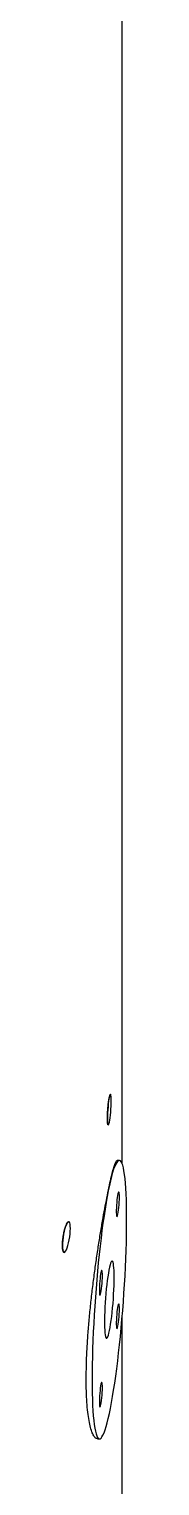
# Model space of a CAD drawing. Header units: millimetres. Extents: x 0 to 594, y 0 to 420.
# Drawn here: x 549.94 to 551.33, y 284 to 315.31 of the extents above; entities that cross this region are included whole.
import ezdxf

# ---------------------------------------------------------------- set-up
doc = ezdxf.new("R2010")
doc.units = ezdxf.units.MM

msp = doc.modelspace()

# ---------------------------------------------------------------- linework, layer by layer
at = {"color": 7, "linetype": 'Continuous', "lineweight": 25}
for p, q in [((551.2301, 290.9248), (551.2301, 344.8106)), ((550.9786, 292.4201), (550.9781, 292.4201)), ((550.93, 291.7552), (550.9306, 291.7552)), ((551.1708, 290.9971), (551.1284, 291.0002)), ((550.0807, 289.6784), (550.0802, 289.6785)), ((549.9788, 289.0196), (549.9793, 289.0195)), ((551.2301, 283.071), (551.2301, 287.6262)), ((550.696, 285.0158), (550.7384, 285.0127))]:
    msp.add_line(p, q, dxfattribs=at)
at = {"color": 7, "linetype": 'Continuous', "lineweight": 25, "flags": 128}
for points in [[(550.9546, 291.8154), (550.9627, 291.8579), (550.9704, 291.9092), (550.9776, 291.9674), (550.9839, 292.0302), (550.989, 292.0952), (550.9928, 292.1599), (550.9952, 292.2218), (550.996, 292.2786), (550.9952, 292.328), (550.9928, 292.3682), (550.989, 292.3976), (550.9839, 292.4151), (550.9776, 292.42), (550.9704, 292.4122), (550.9627, 292.3918), (550.9546, 292.3598)], [(550.9546, 292.3598), (550.9465, 292.3173), (550.9388, 292.266), (550.9316, 292.2079), (550.9253, 292.1451), (550.9202, 292.0801), (550.9163, 292.0154), (550.914, 291.9535), (550.9132, 291.8967), (550.914, 291.8473), (550.9163, 291.8071), (550.9202, 291.7777), (550.9253, 291.7602), (550.9316, 291.7552), (550.9388, 291.7631), (550.9465, 291.7834), (550.9546, 291.8154)], [(550.9546, 285.5553), (550.978, 285.668), (551.0013, 285.79), (551.0244, 285.9207), (551.0472, 286.0596), (551.0697, 286.2062), (551.0917, 286.3599), (551.1132, 286.5201), (551.1341, 286.6862), (551.1542, 286.8574), (551.1736, 287.0332), (551.1921, 287.2128), (551.2096, 287.3956), (551.2262, 287.5807), (551.2417, 287.7676), (551.256, 287.9553), (551.2692, 288.1433), (551.2811, 288.3307), (551.2917, 288.5168), (551.301, 288.7009), (551.3089, 288.8823), (551.3155, 289.0602), (551.3206, 289.2339), (551.3242, 289.4028), (551.3264, 289.5662), (551.3272, 289.7234), (551.3264, 289.8738), (551.3242, 290.0168), (551.3206, 290.152), (551.3155, 290.2786), (551.3089, 290.3962), (551.301, 290.5045), (551.2917, 290.6028), (551.2811, 290.6909), (551.2692, 290.7684), (551.256, 290.835), (551.2417, 290.8905), (551.2262, 290.9345), (551.2096, 290.967), (551.1921, 290.9878), (551.1736, 290.9968), (551.1542, 290.994), (551.1341, 290.9794), (551.1132, 290.9531), (551.0917, 290.9151), (551.0697, 290.8657), (551.0472, 290.8049), (551.0244, 290.7332), (551.0013, 290.6506), (550.978, 290.5576), (550.9546, 290.4545)], [(550.9546, 290.4545), (550.9312, 290.3418), (550.9079, 290.2198), (550.8848, 290.0891), (550.8619, 289.9502), (550.8395, 289.8036), (550.8174, 289.6499), (550.796, 289.4897), (550.7751, 289.3237), (550.755, 289.1524), (550.7356, 288.9766), (550.7171, 288.797), (550.6996, 288.6143), (550.683, 288.4291), (550.6675, 288.2423), (550.6532, 288.0545), (550.64, 287.8666), (550.6281, 287.6791), (550.6175, 287.493), (550.6082, 287.3089), (550.6003, 287.1275), (550.5937, 286.9497), (550.5886, 286.7759), (550.585, 286.607), (550.5828, 286.4437), (550.582, 286.2865), (550.5828, 286.136), (550.585, 285.993), (550.5886, 285.8579), (550.5937, 285.7313), (550.6003, 285.6136), (550.6082, 285.5054), (550.6175, 285.407), (550.6281, 285.3189), (550.64, 285.2414), (550.6532, 285.1748), (550.6675, 285.1194), (550.683, 285.0753), (550.6996, 285.0429), (550.7171, 285.0221), (550.7356, 285.0131), (550.755, 285.0158), (550.7751, 285.0304), (550.796, 285.0568), (550.8174, 285.0947), (550.8395, 285.1442), (550.8619, 285.2049), (550.8848, 285.2767), (550.9079, 285.3592), (550.9312, 285.4522), (550.9546, 285.5553)], [(551.1707, 290.2044), (551.1699, 290.2476), (551.1676, 290.2817), (551.1639, 290.305), (551.159, 290.3165), (551.1531, 290.3156), (551.1464, 290.3023), (551.1393, 290.2773), (551.1322, 290.2418), (551.1253, 290.1974), (551.119, 290.1461), (551.1135, 290.0905), (551.1092, 290.033), (551.1062, 289.9764), (551.1046, 289.9233), (551.1046, 289.8762), (551.1062, 289.8374), (551.1092, 289.8085), (551.1135, 289.791), (551.119, 289.7857), (551.1253, 289.7928), (551.1322, 289.8121), (551.1393, 289.8425), (551.1464, 289.8827), (551.1531, 289.9308), (551.159, 289.9846), (551.1639, 290.0415), (551.1676, 290.0988), (551.1699, 290.154), (551.1707, 290.2044)], [(550.03, 289.6211), (550.0133, 289.5796), (549.9972, 289.5292), (549.9823, 289.4719), (549.9693, 289.4099), (549.9586, 289.3455), (549.9507, 289.2813), (549.9458, 289.2197), (549.9442, 289.163), (549.9458, 289.1135), (549.9507, 289.073), (549.9586, 289.0431), (549.9693, 289.025), (549.9823, 289.0193), (549.9972, 289.0263), (550.0133, 289.0457), (550.03, 289.0768)], [(550.03, 289.0768), (550.0468, 289.1183), (550.0629, 289.1686), (550.0777, 289.2259), (550.0907, 289.2879), (550.1014, 289.3523), (550.1093, 289.4166), (550.1142, 289.4782), (550.1159, 289.5349), (550.1142, 289.5844), (550.1093, 289.6249), (550.1014, 289.6547), (550.0907, 289.6729), (550.0777, 289.6785), (550.0629, 289.6715), (550.0468, 289.6522), (550.03, 289.6211)], [(550.8048, 288.5167), (550.804, 288.5599), (550.8017, 288.594), (550.798, 288.6173), (550.7931, 288.6288), (550.7872, 288.6279), (550.7805, 288.6146), (550.7734, 288.5897), (550.7663, 288.5541), (550.7594, 288.5097), (550.7531, 288.4585), (550.7476, 288.4028), (550.7433, 288.3453), (550.7403, 288.2887), (550.7387, 288.2356), (550.7387, 288.1886), (550.7403, 288.1497), (550.7433, 288.1208), (550.7476, 288.1033), (550.7531, 288.098), (550.7594, 288.1051), (550.7663, 288.1244), (550.7734, 288.1548), (550.7805, 288.195), (550.7872, 288.2431), (550.7931, 288.2969), (550.798, 288.3538), (550.8017, 288.4112), (550.804, 288.4663), (550.8048, 288.5167)], [(551.0581, 288.4823), (551.0574, 288.5594), (551.0552, 288.6287), (551.0516, 288.6893), (551.0467, 288.7403), (551.0404, 288.781), (551.033, 288.8107), (551.0244, 288.8292), (551.0149, 288.8361), (551.0046, 288.8313), (550.9935, 288.8149), (550.9819, 288.7871), (550.9699, 288.7484), (550.9577, 288.6992), (550.9454, 288.6403), (550.9333, 288.5725), (550.9214, 288.4967), (550.9101, 288.4139), (550.8993, 288.3255), (550.8894, 288.2325), (550.8803, 288.1364), (550.8723, 288.0384), (550.8655, 287.9399), (550.8599, 287.8424), (550.8556, 287.7471), (550.8527, 287.6555), (550.8513, 287.5687), (550.8513, 287.4881), (550.8527, 287.4147), (550.8556, 287.3497), (550.8599, 287.2938), (550.8655, 287.2479), (550.8723, 287.2126), (550.8803, 287.1885), (550.8894, 287.1758), (550.8993, 287.1747), (550.9101, 287.1853), (550.9214, 287.2074), (550.9333, 287.2407), (550.9454, 287.2848), (550.9577, 287.3389), (550.9699, 287.4024), (550.9819, 287.4744), (550.9935, 287.5538), (551.0046, 287.6395), (551.0149, 287.7304), (551.0244, 287.8251), (551.033, 287.9223), (551.0404, 288.0207), (551.0467, 288.1189), (551.0516, 288.2155), (551.0552, 288.3091), (551.0574, 288.3984), (551.0581, 288.4823)], [(551.1707, 287.7986), (551.1699, 287.8419), (551.1676, 287.8759), (551.1639, 287.8993), (551.159, 287.9107), (551.1531, 287.9098), (551.1464, 287.8966), (551.1393, 287.8716), (551.1322, 287.8361), (551.1253, 287.7916), (551.119, 287.7404), (551.1135, 287.6847), (551.1092, 287.6273), (551.1062, 287.5707), (551.1046, 287.5176), (551.1046, 287.4705), (551.1062, 287.4316), (551.1092, 287.4027), (551.1135, 287.3852), (551.119, 287.3799), (551.1253, 287.3871), (551.1322, 287.4063), (551.1393, 287.4367), (551.1464, 287.4769), (551.1531, 287.5251), (551.159, 287.5788), (551.1639, 287.6357), (551.1676, 287.6931), (551.1699, 287.7483), (551.1707, 287.7986)], [(550.8048, 286.111), (550.804, 286.1542), (550.8017, 286.1883), (550.798, 286.2116), (550.7931, 286.223), (550.7872, 286.2221), (550.7805, 286.2089), (550.7734, 286.1839), (550.7663, 286.1484), (550.7594, 286.1039), (550.7531, 286.0527), (550.7476, 285.997), (550.7433, 285.9396), (550.7403, 285.883), (550.7387, 285.8299), (550.7387, 285.7828), (550.7403, 285.7439), (550.7433, 285.7151), (550.7476, 285.6976), (550.7531, 285.6923), (550.7594, 285.6994), (550.7663, 285.7186), (550.7734, 285.749), (550.7805, 285.7893), (550.7872, 285.8374), (550.7931, 285.8911), (550.798, 285.948), (550.8017, 286.0054), (550.804, 286.0606), (550.8048, 286.111)]]:
    msp.add_lwpolyline(points, dxfattribs=at)
at = {"color": 7, "linetype": 'Continuous', "lineweight": 25}
for points, knots in [([(550.9546, 292.3598), (550.9547, 292.3605), (550.9595, 292.3824), (550.9681, 292.4142), (550.9749, 292.4163), (550.9779, 292.4172)], [0, 0, 0, 0, 0.0173631, 0.5619919, 1, 1, 1, 1]), ([(550.9304, 291.7599), (550.9283, 291.7592), (550.9222, 291.757), (550.9153, 291.7943), (550.911, 291.8647), (550.912, 291.9622), (550.9179, 292.0734), (550.928, 292.1858), (550.9408, 292.2882), (550.9501, 292.3362), (550.9546, 292.3598)], [0, 0, 0, 0, 0.0680572, 0.2017944, 0.3355343, 0.4692657, 0.6029957, 0.7367313, 0.8704697, 1, 1, 1, 1]), ([(550.9546, 290.4545), (550.9552, 290.4575), (550.9698, 290.5244), (550.997, 290.6442), (551.0334, 290.7871), (551.066, 290.8962), (551.0942, 290.9662), (551.1149, 291.0002), (551.1248, 290.9966), (551.128, 290.9954)], [0, 0, 0, 0, 0.0083534, 0.1892419, 0.3707078, 0.5515987, 0.7324747, 0.9139252, 1, 1, 1, 1]), ([(550.6963, 285.0207), (550.6884, 285.0204), (550.6647, 285.0194), (550.6272, 285.0579), (550.5852, 285.1351), (550.5476, 285.2501), (550.5152, 285.399), (550.4893, 285.5819), (550.4703, 285.7949), (550.4587, 286.0353), (550.4551, 286.3008), (550.4593, 286.587), (550.4711, 286.8907), (550.4906, 287.2084), (550.5168, 287.5355), (550.5491, 287.8688), (550.5869, 288.2039), (550.6291, 288.5368), (550.6745, 288.8635), (550.7222, 289.1796), (550.771, 289.4812), (550.8196, 289.7633), (550.8669, 290.0211), (550.9124, 290.2554), (550.9405, 290.3882), (550.9546, 290.4545)], [0, 0, 0, 0, 0.0221385, 0.0665602, 0.1111209, 0.1558234, 0.2003834, 0.2449492, 0.2896576, 0.3342226, 0.3786503, 0.42322, 0.4676477, 0.5120099, 0.5565132, 0.6008761, 0.6453473, 0.6899596, 0.7344309, 0.7790154, 0.8237422, 0.8683263, 0.9121721, 0.9561544, 1, 1, 1, 1]), ([(549.9795, 289.0242), (549.9756, 289.0238), (549.9634, 289.0225), (549.9499, 289.0603), (549.9414, 289.1312), (549.9434, 289.2286), (549.9552, 289.3391), (549.9755, 289.4503), (550.0016, 289.5512), (550.0206, 289.598), (550.03, 289.6211)], [0, 0, 0, 0, 0.06335914, 0.19776975, 0.33218407, 0.46658939, 0.60099467, 0.73540293, 0.86981611, 1, 1, 1, 1]), ([(550.03, 289.6211), (550.0303, 289.6218), (550.0402, 289.6431), (550.0586, 289.6743), (550.0732, 289.6754), (550.0798, 289.676)], [0, 0, 0, 0, 0.01701708, 0.55080617, 1, 1, 1, 1])]:
    msp.add_open_spline(points, degree=3, knots=knots, dxfattribs=at)

doc.saveas('drawing.dxf')
